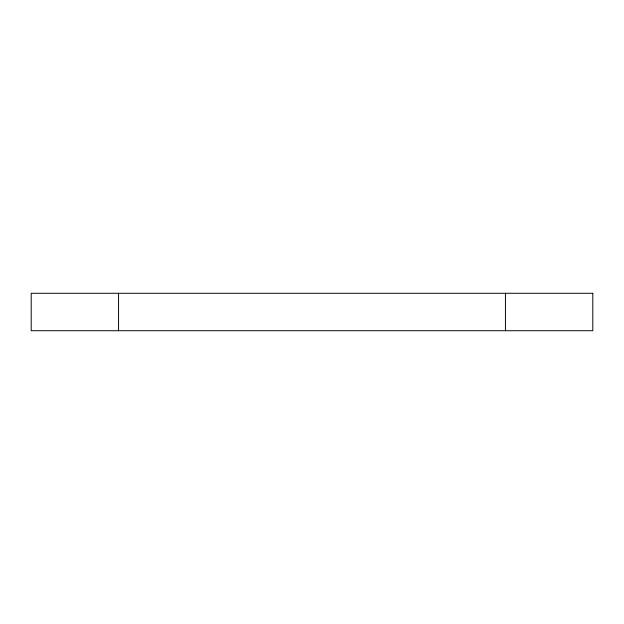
<?xml version="1.0" encoding="UTF-8"?>
<svg xmlns="http://www.w3.org/2000/svg" width="624" height="624" viewBox="0 0 624 624"><rect width="100%" height="100%" fill="white"/><g stroke="black" fill="none" stroke-linecap="round" stroke-linejoin="round"><path stroke-width="0.94" d="M505.44 293.28L505.44 330.72M118.56 293.28L118.56 330.72M592.8 293.28L31.2 293.28L31.2 330.72L592.8 330.72L592.8 293.28"/></g></svg>
